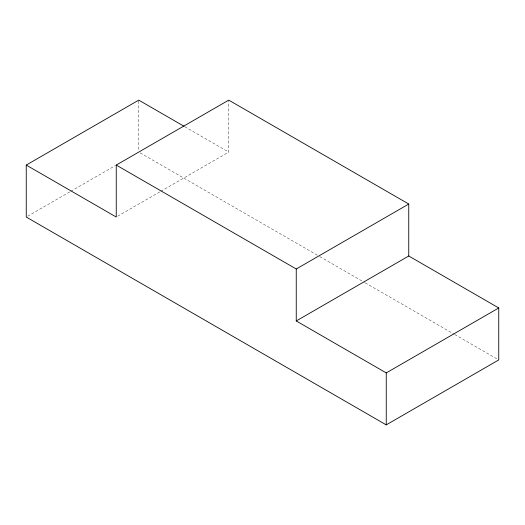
<?xml version="1.0" encoding="UTF-8"?>
<svg xmlns="http://www.w3.org/2000/svg" width="525" height="525" viewBox="0 0 525 525"><rect width="100%" height="100%" fill="white"/><g stroke="black" fill="none" stroke-linecap="round" stroke-linejoin="round"><path stroke-width="0.39" stroke-dasharray="2.62 1.97" d="M27.667 216.215L70.12 191.71M70.823 191.297L115.402 165.565M117.666 216.215L160.118 191.71M160.827 191.297L228.749 152.086L228.749 100.931M184.813 126.715L228.749 152.086M140.168 152.906L319.108 256.213M319.817 256.62L364.547 282.45M365.256 282.857L454.013 334.103M454.729 334.51L498.75 359.927M138.751 100.931L138.751 151.272"/><path stroke-width="0.79" d="M26.25 165.073L116.248 217.035L116.248 165.073L296.251 268.997L296.251 320.959L408.752 256.003L498.75 307.965L498.75 359.927L386.249 424.876L26.25 217.035L26.25 165.073L138.751 100.124L184.104 126.308M116.248 165.073L228.749 100.124L408.752 204.041L408.752 256.003M296.251 268.997L408.752 204.041M296.251 320.959L386.249 372.914L498.75 307.965M386.249 372.914L386.249 424.876"/></g></svg>
